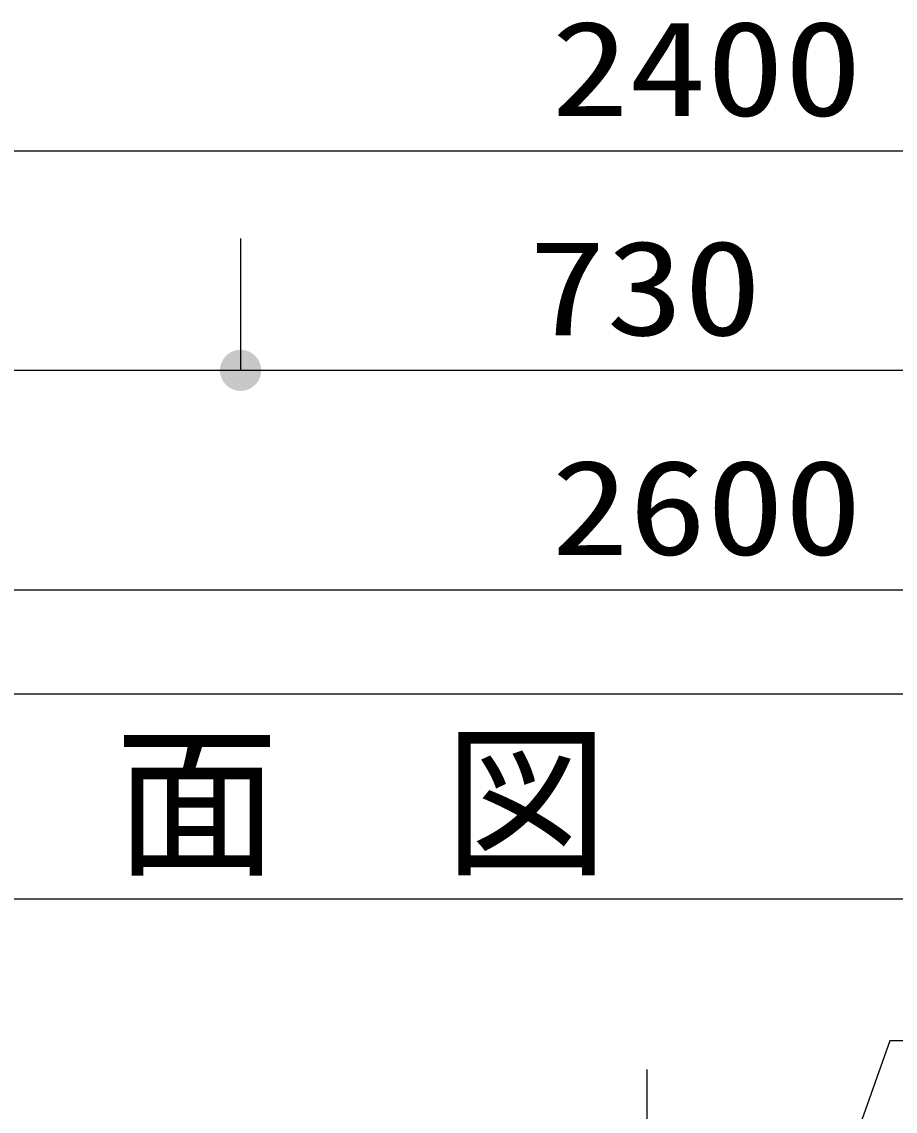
# Model space of a CAD drawing. Units: millimetres, scale not verified. Extents: x -22790 to 8910, y -6308 to 6308.
# Drawn here: x -5525 to -4730, y -1568 to -575 of the extents above; entities that cross this region are included whole.
import ezdxf
from ezdxf.enums import TextEntityAlignment as Align

# ---------------------------------------------------------------- set-up
doc = ezdxf.new("R2010")
doc.units = ezdxf.units.MM
doc.header["$LTSCALE"] = 30
doc.linetypes.add('CHAIN1', pattern=[8, 5, -1, 1, -1])
for name, color, linetype, lineweight in [('0-2_空気管', 3, 'Continuous', 25), ('0-5_機器', 3, 'Continuous', 25), ('0-6_文字', 3, 'Continuous', 25), ('1-4_00クル-フ-6寸法', 132, 'Continuous', 25)]:
    doc.layers.add(name, color=color, linetype=linetype, lineweight=lineweight)
doc.styles.add('ＭＳ ゴシック', font='')
doc.styles.get('ＭＳ ゴシック').set_extended_font_data('MS Gothic')

msp = doc.modelspace()

# ---------------------------------------------------------------- linework, layer by layer
at = {"layer": '0-2_空気管', "linetype": 'CHAIN1'}
msp.add_line((-4955.8, -1529.73), (-4955.8, -1949.1), dxfattribs=at)
at = {"layer": '0-5_機器'}
msp.add_lwpolyline([(-3792.7, -1374.03), (-3792.7, -1187.72), (-5822.03, -1187.72), (-5822.03, -1374.03)], close=True, dxfattribs=at)
at = {"layer": '0-6_文字'}
for p, q in [((-4734.69, -1503.45), (-4946.2, -2102.43)), ((-4032.93, -1503.45), (-4734.69, -1503.45))]:
    msp.add_line(p, q, dxfattribs=at)
at = {"layer": '1-4_00クル-フ-6寸法', "color": 4}
for p, q in [((-6105.8, -692.59), (-3705.8, -692.59)), ((-5325.8, -772.59), (-5325.8, -892.59)), ((-5325.8, -772.59), (-5325.8, -892.59)), ((-5325.8, -892.59), (-6205.8, -892.59)), ((-4595.8, -892.59), (-5325.8, -892.59)), ((-6205.8, -1092.59), (-3605.8, -1092.59))]:
    msp.add_line(p, q, dxfattribs=at)
at = {"layer": '1-4_00クル-フ-6寸法'}
for points in [[(-5325.8, -892.59), (-5342.23, -883.55), (-5340.97, -881.57)], [(-5325.8, -892.59), (-5342.23, -883.55), (-5340.97, -881.57)], [(-5325.8, -892.59), (-5340.97, -881.57), (-5339.46, -879.75)], [(-5325.8, -892.59), (-5340.97, -881.57), (-5339.46, -879.75)], [(-5325.8, -892.59), (-5339.46, -879.75), (-5337.75, -878.14)], [(-5325.8, -892.59), (-5339.46, -879.75), (-5337.75, -878.14)], [(-5325.8, -892.59), (-5337.75, -878.14), (-5335.84, -876.76)], [(-5325.8, -892.59), (-5337.75, -878.14), (-5335.84, -876.76)], [(-5325.8, -892.59), (-5335.84, -876.76), (-5333.78, -875.62)], [(-5325.8, -892.59), (-5335.84, -876.76), (-5333.78, -875.62)], [(-5325.8, -892.59), (-5333.78, -875.62), (-5331.59, -874.75)], [(-5325.8, -892.59), (-5333.78, -875.62), (-5331.59, -874.75)], [(-5325.8, -892.59), (-5331.59, -874.75), (-5329.31, -874.17)], [(-5325.8, -892.59), (-5331.59, -874.75), (-5329.31, -874.17)], [(-5325.8, -892.59), (-5329.31, -874.17), (-5326.97, -873.87)], [(-5325.8, -892.59), (-5329.31, -874.17), (-5326.97, -873.87)], [(-5325.8, -892.59), (-5326.97, -873.87), (-5324.62, -873.87)], [(-5325.8, -892.59), (-5326.97, -873.87), (-5324.62, -873.87)], [(-5325.8, -892.59), (-5324.62, -873.87), (-5322.28, -874.17)], [(-5325.8, -892.59), (-5324.62, -873.87), (-5322.28, -874.17)], [(-5325.8, -892.59), (-5322.28, -874.17), (-5320, -874.75)], [(-5325.8, -892.59), (-5322.28, -874.17), (-5320, -874.75)], [(-5325.8, -892.59), (-5320, -874.75), (-5317.81, -875.62)], [(-5325.8, -892.59), (-5320, -874.75), (-5317.81, -875.62)], [(-5325.8, -892.59), (-5317.81, -875.62), (-5315.75, -876.76)], [(-5325.8, -892.59), (-5317.81, -875.62), (-5315.75, -876.76)], [(-5325.8, -892.59), (-5315.75, -876.76), (-5313.84, -878.14)], [(-5325.8, -892.59), (-5315.75, -876.76), (-5313.84, -878.14)], [(-5325.8, -892.59), (-5313.84, -878.14), (-5312.13, -879.75)], [(-5325.8, -892.59), (-5313.84, -878.14), (-5312.13, -879.75)], [(-5325.8, -892.59), (-5312.13, -879.75), (-5310.63, -881.57)], [(-5325.8, -892.59), (-5312.13, -879.75), (-5310.63, -881.57)], [(-5325.8, -892.59), (-5310.63, -881.57), (-5309.37, -883.55)], [(-5325.8, -892.59), (-5310.63, -881.57), (-5309.37, -883.55)], [(-5325.8, -892.59), (-5344.55, -892.59), (-5344.4, -890.24)], [(-5325.8, -892.59), (-5344.55, -892.59), (-5344.4, -890.24)], [(-5325.8, -892.59), (-5344.4, -894.94), (-5344.55, -892.59)], [(-5325.8, -892.59), (-5344.4, -894.94), (-5344.55, -892.59)], [(-5325.8, -892.59), (-5344.4, -890.24), (-5343.96, -887.92)], [(-5325.8, -892.59), (-5344.4, -890.24), (-5343.96, -887.92)], [(-5325.8, -892.59), (-5343.96, -897.25), (-5344.4, -894.94)], [(-5325.8, -892.59), (-5343.96, -897.25), (-5344.4, -894.94)], [(-5325.8, -892.59), (-5343.96, -887.92), (-5343.23, -885.68)], [(-5325.8, -892.59), (-5343.96, -887.92), (-5343.23, -885.68)], [(-5325.8, -892.59), (-5343.23, -899.49), (-5343.96, -897.25)], [(-5325.8, -892.59), (-5343.23, -899.49), (-5343.96, -897.25)], [(-5325.8, -892.59), (-5343.23, -885.68), (-5342.23, -883.55)], [(-5325.8, -892.59), (-5343.23, -885.68), (-5342.23, -883.55)], [(-5325.8, -892.59), (-5342.23, -901.62), (-5343.23, -899.49)], [(-5325.8, -892.59), (-5342.23, -901.62), (-5343.23, -899.49)], [(-5325.8, -892.59), (-5340.97, -903.61), (-5342.23, -901.62)], [(-5325.8, -892.59), (-5340.97, -903.61), (-5342.23, -901.62)], [(-5325.8, -892.59), (-5339.46, -905.42), (-5340.97, -903.61)], [(-5325.8, -892.59), (-5339.46, -905.42), (-5340.97, -903.61)], [(-5325.8, -892.59), (-5337.75, -907.03), (-5339.46, -905.42)], [(-5325.8, -892.59), (-5337.75, -907.03), (-5339.46, -905.42)], [(-5325.8, -892.59), (-5335.84, -908.42), (-5337.75, -907.03)], [(-5325.8, -892.59), (-5335.84, -908.42), (-5337.75, -907.03)], [(-5325.8, -892.59), (-5333.78, -909.55), (-5335.84, -908.42)], [(-5325.8, -892.59), (-5333.78, -909.55), (-5335.84, -908.42)], [(-5325.8, -892.59), (-5331.59, -910.42), (-5333.78, -909.55)], [(-5325.8, -892.59), (-5331.59, -910.42), (-5333.78, -909.55)], [(-5325.8, -892.59), (-5329.31, -911), (-5331.59, -910.42)], [(-5325.8, -892.59), (-5329.31, -911), (-5331.59, -910.42)], [(-5325.8, -892.59), (-5326.97, -911.3), (-5329.31, -911)], [(-5325.8, -892.59), (-5326.97, -911.3), (-5329.31, -911)], [(-5325.8, -892.59), (-5324.62, -911.3), (-5326.97, -911.3)], [(-5325.8, -892.59), (-5324.62, -911.3), (-5326.97, -911.3)], [(-5325.8, -892.59), (-5309.37, -883.55), (-5308.36, -885.68)], [(-5325.8, -892.59), (-5309.37, -883.55), (-5308.36, -885.68)], [(-5325.8, -892.59), (-5308.36, -885.68), (-5307.64, -887.92)], [(-5325.8, -892.59), (-5308.36, -885.68), (-5307.64, -887.92)], [(-5325.8, -892.59), (-5307.64, -887.92), (-5307.19, -890.24)], [(-5325.8, -892.59), (-5307.64, -887.92), (-5307.19, -890.24)], [(-5325.8, -892.59), (-5307.19, -890.24), (-5307.05, -892.59)], [(-5325.8, -892.59), (-5307.19, -890.24), (-5307.05, -892.59)], [(-5325.8, -892.59), (-5322.28, -911), (-5324.62, -911.3)], [(-5325.8, -892.59), (-5320, -910.42), (-5322.28, -911)], [(-5325.8, -892.59), (-5317.81, -909.55), (-5320, -910.42)], [(-5325.8, -892.59), (-5315.75, -908.42), (-5317.81, -909.55)], [(-5325.8, -892.59), (-5313.84, -907.03), (-5315.75, -908.42)], [(-5325.8, -892.59), (-5312.13, -905.42), (-5313.84, -907.03)], [(-5325.8, -892.59), (-5310.63, -903.61), (-5312.13, -905.42)], [(-5325.8, -892.59), (-5309.37, -901.62), (-5310.63, -903.61)], [(-5325.8, -892.59), (-5308.36, -899.49), (-5309.37, -901.62)], [(-5325.8, -892.59), (-5307.64, -897.25), (-5308.36, -899.49)], [(-5325.8, -892.59), (-5307.19, -894.94), (-5307.64, -897.25)], [(-5325.8, -892.59), (-5307.05, -892.59), (-5307.19, -894.94)], [(-5325.8, -892.59), (-5322.28, -911), (-5324.62, -911.3)], [(-5325.8, -892.59), (-5320, -910.42), (-5322.28, -911)], [(-5325.8, -892.59), (-5317.81, -909.55), (-5320, -910.42)], [(-5325.8, -892.59), (-5315.75, -908.42), (-5317.81, -909.55)], [(-5325.8, -892.59), (-5313.84, -907.03), (-5315.75, -908.42)], [(-5325.8, -892.59), (-5312.13, -905.42), (-5313.84, -907.03)], [(-5325.8, -892.59), (-5310.63, -903.61), (-5312.13, -905.42)], [(-5325.8, -892.59), (-5309.37, -901.62), (-5310.63, -903.61)], [(-5325.8, -892.59), (-5308.36, -899.49), (-5309.37, -901.62)], [(-5325.8, -892.59), (-5307.64, -897.25), (-5308.36, -899.49)], [(-5325.8, -892.59), (-5307.19, -894.94), (-5307.64, -897.25)], [(-5325.8, -892.59), (-5307.05, -892.59), (-5307.19, -894.94)]]:
    msp.add_solid(points, dxfattribs=at)

# ---------------------------------------------------------------- texts
at = {"layer": '0-5_機器', "color": 4, "style": 'ＭＳ ゴシック'}
msp.add_text('平\u3000面\u3000図', height=110, dxfattribs=at).set_placement((-5740.79, -1374), align=Align.BOTTOM_LEFT)
at = {"layer": '1-4_00クル-フ-6寸法', "color": 3, "style": 'ＭＳ ゴシック', "width": 1.2}
for s, p in [('2400', (-5042.94, -686.74)), ('730', (-5063.65, -886.74)), ('2600', (-5042.94, -1086.74))]:
    msp.add_text(s, height=86.66, dxfattribs=at).set_placement(p, align=Align.BOTTOM_LEFT)

doc.saveas('drawing.dxf')
